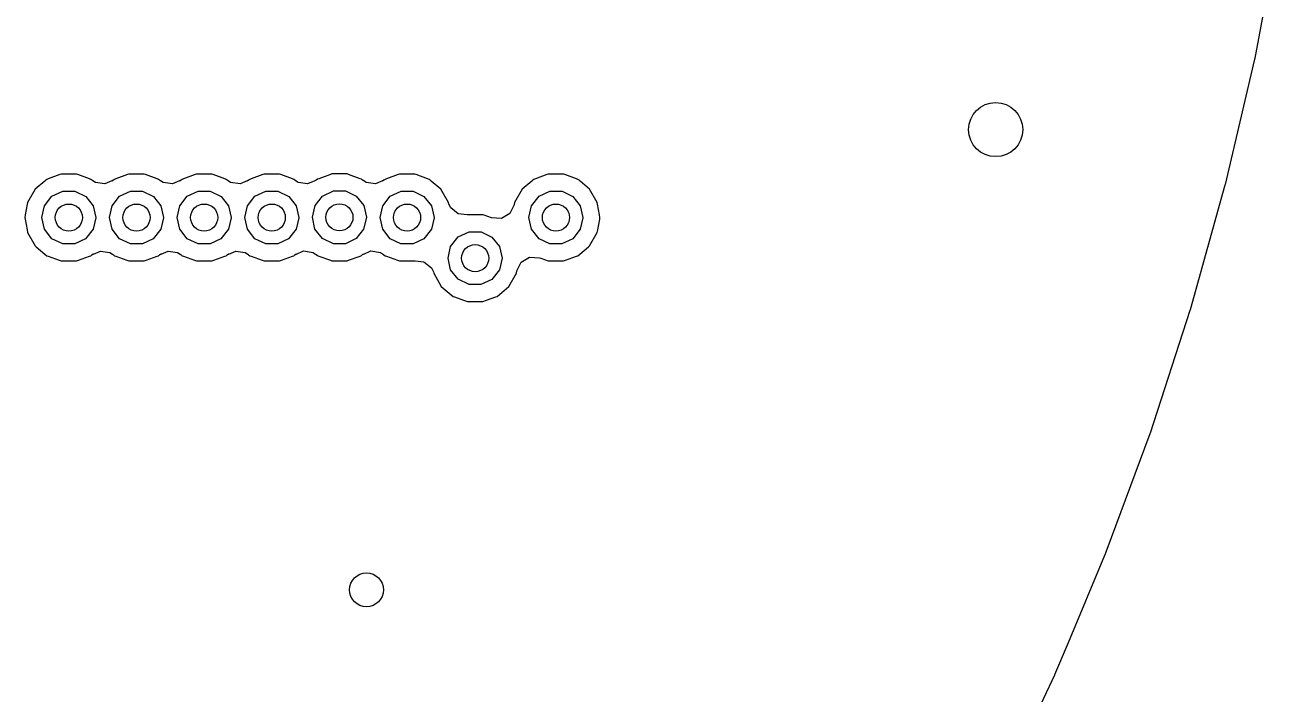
# Model space of a CAD drawing. Extents: x 115.8 to 161.6, y -138.2 to -92.4.
# Drawn here: x 151.97 to 161.16, y -124.72 to -119.78 of the extents above; entities that cross this region are included whole.
import ezdxf

# ---------------------------------------------------------------- set-up
doc = ezdxf.new("R2010")
doc.units = 0
doc.layers.add('BLACK', color=7, linetype='CONTINUOUS')

msp = doc.modelspace()

# ---------------------------------------------------------------- linework, layer by layer
at = {"layer": 'BLACK', "linetype": 'CONTINUOUS'}
for p, q in [((161.164, -119.5), (161.065, -120.023)), ((161.063, -120.029), (160.846, -120.957)), ((161.065, -120.023), (161.063, -120.029)), ((152.129, -120.925), (152.122, -120.931)), ((152.137, -120.918), (152.129, -120.925)), ((152.148, -120.914), (152.137, -120.918)), ((152.233, -120.883), (152.148, -120.914)), ((152.148, -120.914), (152.148, -120.914)), ((152.243, -120.879), (152.233, -120.883)), ((152.233, -120.883), (152.233, -120.883)), ((152.357, -120.879), (152.243, -120.879)), ((152.367, -120.883), (152.357, -120.879)), ((152.452, -120.914), (152.367, -120.883)), ((152.367, -120.883), (152.367, -120.883)), ((152.463, -120.918), (152.452, -120.914)), ((152.452, -120.914), (152.452, -120.914)), ((152.471, -120.925), (152.463, -120.918)), ((152.478, -120.929), (152.471, -120.925)), ((152.629, -120.925), (152.619, -120.931)), ((152.637, -120.918), (152.629, -120.925)), ((152.648, -120.914), (152.637, -120.918)), ((152.733, -120.883), (152.648, -120.914)), ((152.648, -120.914), (152.648, -120.914)), ((152.743, -120.879), (152.733, -120.883)), ((152.733, -120.883), (152.733, -120.883)), ((152.857, -120.879), (152.743, -120.879)), ((152.867, -120.883), (152.857, -120.879)), ((152.952, -120.914), (152.867, -120.883)), ((152.867, -120.883), (152.867, -120.883)), ((152.963, -120.918), (152.952, -120.914)), ((152.952, -120.914), (152.952, -120.914)), ((152.971, -120.925), (152.963, -120.918)), ((152.978, -120.929), (152.971, -120.925)), ((153.129, -120.925), (153.119, -120.931)), ((153.137, -120.918), (153.129, -120.925)), ((153.148, -120.914), (153.137, -120.918)), ((153.233, -120.883), (153.148, -120.914)), ((153.148, -120.914), (153.148, -120.914)), ((153.243, -120.879), (153.233, -120.883)), ((153.233, -120.883), (153.233, -120.883)), ((153.357, -120.879), (153.243, -120.879)), ((153.367, -120.883), (153.357, -120.879)), ((153.452, -120.914), (153.367, -120.883)), ((153.367, -120.883), (153.367, -120.883)), ((153.463, -120.918), (153.452, -120.914)), ((153.452, -120.914), (153.452, -120.914)), ((153.471, -120.925), (153.463, -120.918)), ((153.478, -120.929), (153.471, -120.925)), ((153.629, -120.925), (153.619, -120.931)), ((153.637, -120.918), (153.629, -120.925)), ((153.648, -120.914), (153.637, -120.918)), ((153.733, -120.883), (153.648, -120.914)), ((153.648, -120.914), (153.648, -120.914)), ((153.743, -120.879), (153.733, -120.883)), ((153.733, -120.883), (153.733, -120.883)), ((153.857, -120.879), (153.743, -120.879)), ((153.867, -120.883), (153.857, -120.879)), ((153.952, -120.914), (153.867, -120.883)), ((153.867, -120.883), (153.867, -120.883)), ((153.963, -120.918), (153.952, -120.914)), ((153.952, -120.914), (153.952, -120.914)), ((153.971, -120.925), (153.963, -120.918)), ((153.981, -120.931), (153.971, -120.925)), ((154.128, -120.924), (154.119, -120.929)), ((154.137, -120.916), (154.128, -120.924)), ((154.147, -120.913), (154.137, -120.916)), ((154.233, -120.882), (154.147, -120.913)), ((154.147, -120.913), (154.147, -120.913)), ((154.243, -120.878), (154.233, -120.882)), ((154.233, -120.882), (154.233, -120.882)), ((154.356, -120.878), (154.243, -120.878)), ((154.366, -120.882), (154.356, -120.878)), ((154.452, -120.913), (154.366, -120.882)), ((154.366, -120.882), (154.366, -120.882)), ((154.462, -120.916), (154.452, -120.913)), ((154.452, -120.913), (154.452, -120.913)), ((154.471, -120.924), (154.462, -120.916)), ((154.474, -120.925), (154.471, -120.924)), ((154.497, -120.94), (154.474, -120.925)), ((154.629, -120.925), (154.619, -120.931)), ((154.637, -120.918), (154.629, -120.925)), ((154.648, -120.914), (154.637, -120.918)), ((154.733, -120.883), (154.648, -120.914)), ((154.648, -120.914), (154.648, -120.914)), ((154.743, -120.879), (154.733, -120.883)), ((154.733, -120.883), (154.733, -120.883)), ((154.857, -120.879), (154.743, -120.879)), ((154.867, -120.883), (154.857, -120.879)), ((154.952, -120.914), (154.867, -120.883)), ((154.867, -120.883), (154.867, -120.883)), ((154.963, -120.918), (154.952, -120.914)), ((154.952, -120.914), (154.952, -120.914)), ((154.971, -120.925), (154.963, -120.918)), ((154.978, -120.931), (154.971, -120.925)), ((155.729, -120.925), (155.722, -120.931)), ((155.737, -120.918), (155.729, -120.925)), ((155.748, -120.914), (155.737, -120.918)), ((155.833, -120.883), (155.748, -120.914)), ((155.748, -120.914), (155.748, -120.914)), ((155.843, -120.879), (155.833, -120.883)), ((155.833, -120.883), (155.833, -120.883)), ((155.957, -120.879), (155.843, -120.879)), ((155.967, -120.883), (155.957, -120.879)), ((156.052, -120.914), (155.967, -120.883)), ((155.967, -120.883), (155.967, -120.883)), ((156.063, -120.918), (156.052, -120.914)), ((156.052, -120.914), (156.052, -120.914)), ((156.071, -120.925), (156.063, -120.918)), ((156.078, -120.931), (156.071, -120.925)), ((152.051, -120.991), (151.994, -121.089)), ((152.122, -120.931), (152.051, -120.991)), ((152.175, -121.043), (152.256, -121.005)), ((152.256, -121.005), (152.345, -121.005)), ((152.345, -121.005), (152.425, -121.044)), ((152.496, -120.941), (152.478, -120.929)), ((152.566, -120.952), (152.496, -120.941)), ((152.618, -120.929), (152.566, -120.952)), ((152.619, -120.931), (152.618, -120.929)), ((152.675, -121.043), (152.756, -121.005)), ((152.756, -121.005), (152.845, -121.005)), ((152.845, -121.005), (152.925, -121.044)), ((152.996, -120.941), (152.978, -120.929)), ((153.066, -120.952), (152.996, -120.941)), ((153.118, -120.929), (153.066, -120.952)), ((153.119, -120.931), (153.118, -120.929)), ((153.175, -121.043), (153.256, -121.005)), ((153.256, -121.005), (153.345, -121.005)), ((153.345, -121.005), (153.425, -121.044)), ((153.496, -120.941), (153.478, -120.929)), ((153.566, -120.952), (153.496, -120.941)), ((153.618, -120.929), (153.566, -120.952)), ((153.619, -120.931), (153.618, -120.929)), ((153.675, -121.043), (153.756, -121.005)), ((153.756, -121.005), (153.845, -121.005)), ((153.845, -121.005), (153.925, -121.044)), ((153.995, -120.94), (153.981, -120.931)), ((153.981, -120.931), (153.981, -120.931)), ((154.065, -120.951), (153.995, -120.94)), ((154.118, -120.928), (154.065, -120.951)), ((154.119, -120.929), (154.118, -120.928)), ((154.175, -121.042), (154.255, -121.003)), ((154.255, -121.003), (154.344, -121.003)), ((154.344, -121.003), (154.424, -121.042)), ((154.567, -120.951), (154.497, -120.94)), ((154.618, -120.929), (154.567, -120.951)), ((154.619, -120.931), (154.618, -120.929)), ((154.675, -121.043), (154.756, -121.005)), ((154.756, -121.005), (154.845, -121.005)), ((154.845, -121.005), (154.925, -121.044)), ((155.049, -120.991), (154.978, -120.931)), ((155.106, -121.089), (155.049, -120.991)), ((155.651, -120.991), (155.594, -121.089)), ((155.722, -120.931), (155.651, -120.991)), ((155.775, -121.043), (155.856, -121.005)), ((155.856, -121.005), (155.945, -121.005)), ((155.945, -121.005), (156.025, -121.044)), ((156.149, -120.991), (156.078, -120.931)), ((156.206, -121.089), (156.149, -120.991)), ((160.844, -120.962), (160.588, -121.881)), ((160.846, -120.957), (160.844, -120.962)), ((151.992, -121.1), (151.978, -121.181)), ((151.994, -121.089), (151.992, -121.1)), ((151.992, -121.1), (151.992, -121.1)), ((152.12, -121.113), (152.175, -121.043)), ((152.425, -121.044), (152.48, -121.113)), ((152.62, -121.113), (152.675, -121.043)), ((152.925, -121.044), (152.98, -121.113)), ((153.12, -121.113), (153.175, -121.043)), ((153.425, -121.044), (153.48, -121.113)), ((153.62, -121.113), (153.675, -121.043)), ((153.925, -121.044), (153.98, -121.113)), ((154.1, -121.198), (154.12, -121.111)), ((154.12, -121.111), (154.175, -121.042)), ((154.424, -121.042), (154.48, -121.112)), ((154.62, -121.113), (154.675, -121.043)), ((154.925, -121.044), (154.98, -121.113)), ((155.108, -121.1), (155.106, -121.089)), ((155.123, -121.128), (155.108, -121.1)), ((155.108, -121.1), (155.108, -121.1)), ((155.591, -121.107), (155.56, -121.17)), ((155.592, -121.1), (155.591, -121.107)), ((155.594, -121.089), (155.592, -121.1)), ((155.592, -121.1), (155.592, -121.1)), ((155.72, -121.113), (155.775, -121.043)), ((156.025, -121.044), (156.08, -121.113)), ((156.208, -121.1), (156.206, -121.089)), ((156.222, -121.181), (156.208, -121.1)), ((156.208, -121.1), (156.208, -121.1)), ((151.978, -121.181), (151.975, -121.2)), ((151.975, -121.2), (151.976, -121.211)), ((152.1, -121.2), (152.12, -121.113)), ((152.12, -121.286), (152.1, -121.2)), ((152.48, -121.113), (152.5, -121.2)), ((152.5, -121.201), (152.48, -121.287)), ((152.5, -121.2), (152.5, -121.201)), ((152.6, -121.2), (152.62, -121.113)), ((152.62, -121.286), (152.6, -121.2)), ((152.98, -121.113), (153, -121.2)), ((153, -121.201), (152.98, -121.287)), ((153, -121.2), (153, -121.201)), ((153.1, -121.2), (153.12, -121.113)), ((153.12, -121.286), (153.1, -121.2)), ((153.48, -121.113), (153.5, -121.2)), ((153.5, -121.201), (153.48, -121.287)), ((153.5, -121.2), (153.5, -121.201)), ((153.6, -121.2), (153.62, -121.113)), ((153.62, -121.286), (153.6, -121.2)), ((153.98, -121.113), (154, -121.2)), ((154, -121.201), (153.98, -121.287)), ((154, -121.2), (154, -121.201)), ((154.119, -121.285), (154.1, -121.198)), ((154.5, -121.199), (154.479, -121.286)), ((154.48, -121.112), (154.5, -121.198)), ((154.5, -121.198), (154.5, -121.199)), ((154.6, -121.2), (154.62, -121.113)), ((154.62, -121.286), (154.6, -121.2)), ((154.98, -121.113), (155, -121.2)), ((155, -121.201), (154.98, -121.287)), ((155, -121.2), (155, -121.201)), ((155.178, -121.173), (155.123, -121.128)), ((155.243, -121.18), (155.178, -121.173)), ((155.246, -121.179), (155.243, -121.18)), ((155.359, -121.179), (155.246, -121.179)), ((155.369, -121.183), (155.359, -121.179)), ((155.424, -121.203), (155.369, -121.183)), ((155.369, -121.183), (155.369, -121.183)), ((155.56, -121.17), (155.499, -121.207)), ((155.7, -121.2), (155.72, -121.113)), ((155.72, -121.286), (155.7, -121.2)), ((156.08, -121.113), (156.1, -121.2)), ((156.1, -121.201), (156.08, -121.287)), ((156.1, -121.2), (156.1, -121.201)), ((156.225, -121.2), (156.222, -121.181)), ((156.224, -121.211), (156.225, -121.2)), ((151.976, -121.211), (151.991, -121.291)), ((151.991, -121.291), (151.994, -121.311)), ((152.175, -121.356), (152.12, -121.286)), ((152.48, -121.287), (152.424, -121.357)), ((152.675, -121.356), (152.62, -121.286)), ((152.98, -121.287), (152.924, -121.357)), ((153.175, -121.356), (153.12, -121.286)), ((153.48, -121.287), (153.424, -121.357)), ((153.675, -121.356), (153.62, -121.286)), ((153.98, -121.287), (153.924, -121.357)), ((154.175, -121.354), (154.119, -121.285)), ((154.479, -121.286), (154.424, -121.355)), ((154.675, -121.356), (154.62, -121.286)), ((154.98, -121.287), (154.924, -121.357)), ((155.499, -121.207), (155.424, -121.203)), ((155.775, -121.356), (155.72, -121.286)), ((156.08, -121.287), (156.024, -121.357)), ((156.206, -121.311), (156.209, -121.291)), ((156.209, -121.291), (156.224, -121.211)), ((151.994, -121.311), (152.051, -121.409)), ((152.255, -121.395), (152.175, -121.356)), ((152.424, -121.357), (152.344, -121.395)), ((152.755, -121.395), (152.675, -121.356)), ((152.924, -121.357), (152.844, -121.395)), ((153.255, -121.395), (153.175, -121.356)), ((153.424, -121.357), (153.344, -121.395)), ((153.755, -121.395), (153.675, -121.356)), ((153.924, -121.357), (153.844, -121.395)), ((154.255, -121.393), (154.175, -121.354)), ((154.424, -121.355), (154.344, -121.393)), ((154.755, -121.395), (154.675, -121.356)), ((154.924, -121.357), (154.844, -121.395)), ((155.122, -121.413), (155.178, -121.343)), ((155.178, -121.343), (155.258, -121.305)), ((155.258, -121.305), (155.347, -121.305)), ((155.347, -121.305), (155.427, -121.344)), ((155.427, -121.344), (155.483, -121.413)), ((155.855, -121.395), (155.775, -121.356)), ((156.024, -121.357), (155.944, -121.395)), ((156.149, -121.409), (156.206, -121.311)), ((152.051, -121.409), (152.059, -121.416)), ((152.059, -121.416), (152.123, -121.47)), ((152.123, -121.47), (152.137, -121.482)), ((152.344, -121.395), (152.255, -121.395)), ((152.463, -121.482), (152.471, -121.475)), ((152.471, -121.475), (152.481, -121.469)), ((152.481, -121.469), (152.482, -121.471)), ((152.482, -121.471), (152.534, -121.448)), ((152.534, -121.448), (152.604, -121.459)), ((152.604, -121.459), (152.622, -121.471)), ((152.622, -121.471), (152.629, -121.475)), ((152.629, -121.475), (152.637, -121.482)), ((152.844, -121.395), (152.755, -121.395)), ((152.963, -121.482), (152.971, -121.475)), ((152.971, -121.475), (152.981, -121.469)), ((152.981, -121.469), (152.982, -121.471)), ((152.982, -121.471), (153.034, -121.448)), ((153.034, -121.448), (153.104, -121.459)), ((153.104, -121.459), (153.122, -121.471)), ((153.122, -121.471), (153.129, -121.475)), ((153.129, -121.475), (153.137, -121.482)), ((153.344, -121.395), (153.255, -121.395)), ((153.463, -121.482), (153.471, -121.475)), ((153.471, -121.475), (153.481, -121.469)), ((153.481, -121.469), (153.482, -121.471)), ((153.482, -121.471), (153.534, -121.448)), ((153.534, -121.448), (153.604, -121.459)), ((153.604, -121.459), (153.622, -121.471)), ((153.622, -121.471), (153.629, -121.475)), ((153.629, -121.475), (153.637, -121.482)), ((153.844, -121.395), (153.755, -121.395)), ((153.963, -121.482), (153.971, -121.475)), ((153.971, -121.475), (153.981, -121.469)), ((153.981, -121.469), (153.982, -121.471)), ((153.982, -121.471), (154.035, -121.447)), ((154.035, -121.447), (154.105, -121.459)), ((154.105, -121.459), (154.119, -121.468)), ((154.119, -121.468), (154.119, -121.468)), ((154.119, -121.468), (154.128, -121.473)), ((154.128, -121.473), (154.137, -121.48)), ((154.344, -121.393), (154.255, -121.393)), ((154.462, -121.48), (154.471, -121.473)), ((154.471, -121.473), (154.48, -121.468)), ((154.48, -121.468), (154.481, -121.47)), ((154.481, -121.47), (154.533, -121.447)), ((154.533, -121.447), (154.603, -121.458)), ((154.603, -121.458), (154.626, -121.473)), ((154.626, -121.473), (154.629, -121.475)), ((154.629, -121.475), (154.637, -121.482)), ((154.844, -121.395), (154.755, -121.395)), ((155.103, -121.5), (155.122, -121.413)), ((155.483, -121.413), (155.503, -121.5)), ((155.944, -121.395), (155.855, -121.395)), ((156.063, -121.482), (156.077, -121.47)), ((156.077, -121.47), (156.141, -121.416)), ((156.141, -121.416), (156.149, -121.409)), ((152.137, -121.482), (152.148, -121.486)), ((152.148, -121.486), (152.148, -121.486)), ((152.148, -121.486), (152.228, -121.515)), ((152.228, -121.515), (152.243, -121.52)), ((152.243, -121.52), (152.357, -121.52)), ((152.357, -121.52), (152.372, -121.515)), ((152.372, -121.515), (152.452, -121.486)), ((152.452, -121.486), (152.463, -121.482)), ((152.452, -121.486), (152.452, -121.486)), ((152.637, -121.482), (152.648, -121.486)), ((152.648, -121.486), (152.648, -121.486)), ((152.648, -121.486), (152.728, -121.515)), ((152.728, -121.515), (152.743, -121.52)), ((152.743, -121.52), (152.857, -121.52)), ((152.857, -121.52), (152.872, -121.515)), ((152.872, -121.515), (152.952, -121.486)), ((152.952, -121.486), (152.963, -121.482)), ((152.952, -121.486), (152.952, -121.486)), ((153.137, -121.482), (153.148, -121.486)), ((153.148, -121.486), (153.148, -121.486)), ((153.148, -121.486), (153.228, -121.515)), ((153.228, -121.515), (153.243, -121.52)), ((153.243, -121.52), (153.357, -121.52)), ((153.357, -121.52), (153.372, -121.515)), ((153.372, -121.515), (153.452, -121.486)), ((153.452, -121.486), (153.463, -121.482)), ((153.452, -121.486), (153.452, -121.486)), ((153.637, -121.482), (153.648, -121.486)), ((153.648, -121.486), (153.648, -121.486)), ((153.648, -121.486), (153.728, -121.515)), ((153.728, -121.515), (153.743, -121.52)), ((153.743, -121.52), (153.857, -121.52)), ((153.857, -121.52), (153.872, -121.515)), ((153.872, -121.515), (153.952, -121.486)), ((153.952, -121.486), (153.963, -121.482)), ((153.952, -121.486), (153.952, -121.486)), ((154.137, -121.48), (154.147, -121.484)), ((154.147, -121.484), (154.147, -121.484)), ((154.147, -121.484), (154.233, -121.515)), ((154.233, -121.515), (154.243, -121.519)), ((154.243, -121.519), (154.356, -121.519)), ((154.356, -121.519), (154.366, -121.515)), ((154.366, -121.515), (154.452, -121.484)), ((154.452, -121.484), (154.462, -121.48)), ((154.452, -121.484), (154.452, -121.484)), ((154.637, -121.482), (154.648, -121.486)), ((154.648, -121.486), (154.648, -121.486)), ((154.648, -121.486), (154.728, -121.515)), ((154.728, -121.515), (154.743, -121.52)), ((154.743, -121.52), (154.857, -121.52)), ((154.857, -121.52), (154.859, -121.519)), ((154.859, -121.519), (154.925, -121.527)), ((154.925, -121.527), (154.98, -121.572)), ((155.122, -121.586), (155.103, -121.5)), ((155.503, -121.501), (155.482, -121.587)), ((155.503, -121.5), (155.503, -121.501)), ((155.611, -121.593), (155.643, -121.53)), ((155.643, -121.53), (155.704, -121.493)), ((155.704, -121.493), (155.779, -121.497)), ((155.779, -121.497), (155.788, -121.5)), ((155.788, -121.5), (155.843, -121.52)), ((155.843, -121.52), (155.957, -121.52)), ((155.957, -121.52), (155.972, -121.515)), ((155.972, -121.515), (156.052, -121.486)), ((156.052, -121.486), (156.063, -121.482)), ((156.052, -121.486), (156.052, -121.486)), ((154.98, -121.572), (154.995, -121.6)), ((154.995, -121.6), (154.995, -121.6)), ((154.995, -121.6), (154.997, -121.611)), ((154.997, -121.611), (155.053, -121.709)), ((155.177, -121.656), (155.122, -121.586)), ((155.258, -121.695), (155.177, -121.656)), ((155.427, -121.657), (155.346, -121.695)), ((155.482, -121.587), (155.427, -121.657)), ((155.552, -121.709), (155.608, -121.611)), ((155.608, -121.611), (155.611, -121.593)), ((155.053, -121.709), (155.14, -121.782)), ((155.346, -121.695), (155.258, -121.695)), ((155.465, -121.782), (155.552, -121.709)), ((155.14, -121.782), (155.15, -121.786)), ((155.15, -121.786), (155.15, -121.786)), ((155.15, -121.786), (155.218, -121.81)), ((155.218, -121.81), (155.246, -121.82)), ((155.246, -121.82), (155.359, -121.82)), ((155.359, -121.82), (155.387, -121.81)), ((155.387, -121.81), (155.455, -121.786)), ((155.455, -121.786), (155.465, -121.782)), ((155.455, -121.786), (155.455, -121.786)), ((160.586, -121.886), (160.292, -122.793)), ((160.588, -121.881), (160.586, -121.886)), ((160.29, -122.798), (159.965, -123.672)), ((160.292, -122.793), (160.29, -122.798)), ((159.965, -123.672), (159.957, -123.692)), ((159.955, -123.697), (159.685, -124.342)), ((159.957, -123.692), (159.955, -123.697)), ((159.685, -124.342), (159.586, -124.577)), ((159.584, -124.581), (159.177, -125.444)), ((159.586, -124.577), (159.584, -124.581))]:
    msp.add_line(p, q, dxfattribs=at)
at = {"layer": 'BLACK'}
for centre, radius in [((159.15, -120.55), 0.2), ((152.3, -121.2), 0.1), ((152.8, -121.2), 0.1), ((153.3, -121.2), 0.1), ((153.8, -121.2), 0.1), ((154.3, -121.198), 0.1), ((154.8, -121.2), 0.1), ((155.9, -121.2), 0.1), ((155.303, -121.5), 0.1), ((154.5, -123.95), 0.125)]:
    msp.add_circle(centre, radius, dxfattribs=at)

doc.saveas('drawing.dxf')
